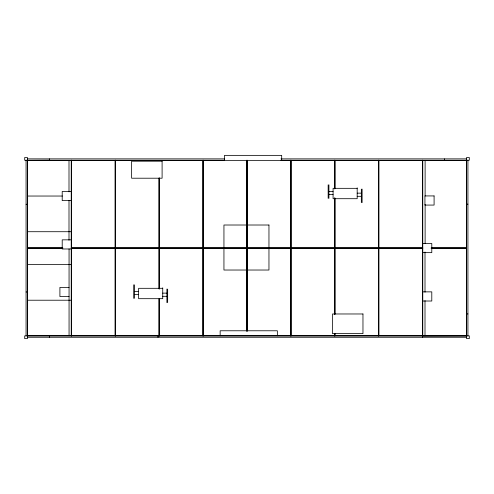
<?xml version="1.0" encoding="UTF-8"?>
<svg xmlns="http://www.w3.org/2000/svg" width="494" height="494" viewBox="0 0 494 494"><rect width="100%" height="100%" fill="white"/><g stroke="black" fill="none" stroke-linecap="round" stroke-linejoin="round"><path stroke-width="0.74" d="M466.441 160.365L466.558 204.158L467.929 204.158M27.442 160.365L49.4 160.247L49.4 158.877M422.642 335.895L466.558 335.778L27.442 335.778M27.442 158.877L224.616 158.877M280.963 158.877L466.558 158.877M224.659 160.247L24.7 160.247L24.7 157.506L27.442 157.506L27.442 338.637L24.7 338.637L24.7 335.895L469.3 335.895L469.3 338.637L466.558 338.637L466.558 157.506L469.3 157.506L469.3 160.247L280.963 160.247M26.071 160.365L466.558 160.365M357.181 188.331L333.086 188.331L333.086 198.705L357.181 198.705L357.181 187.825M328.918 191.388L333.086 191.388M71.358 191.468L62.207 191.468L62.207 200.613L71.358 200.613M357.181 193.154L361.342 193.154M328.918 194.556L333.086 194.556M27.442 196.038L62.361 196.038M357.181 196.316L361.342 196.316M26.071 204.275L27.442 204.275M27.442 231.717L71.469 231.717M71.358 239.837L62.207 239.837L62.207 248.982L71.358 248.982M422.642 243.499L431.793 243.499L431.793 252.644L422.642 252.644M27.442 247.957L62.812 247.957M71.241 247.957L422.759 247.957M431.188 247.957L466.558 247.957M27.442 248.068L62.812 248.068M71.241 248.068L422.759 248.068M431.188 248.068L466.558 248.068M27.442 248.186L62.812 248.186M71.241 248.186L422.759 248.186M431.188 248.186L466.558 248.186M27.442 264.537L71.469 264.537M69.061 287.409L59.91 287.409L59.91 296.554L69.061 296.554M162.73 288.311L138.635 288.311L138.635 298.685L162.73 298.685L162.73 287.811M134.467 291.367L138.635 291.367M422.642 291.868L431.793 291.868L431.793 301.013L422.642 301.013M26.071 291.979L27.442 291.979L27.559 335.895L27.559 160.247M162.73 293.133L166.892 293.133M134.467 294.535L138.635 294.535M162.73 296.301L166.892 296.301M27.559 300.216L71.469 300.216M466.558 313.937L467.929 313.937M27.442 337.266L466.558 337.266M467.929 160.247L467.929 335.895M466.441 160.247L466.441 335.895M444.6 158.877L444.6 160.247M425.112 160.365L425.112 196.038M425.112 204.393L425.112 243.53M425.001 251.983L425.001 292.213M425.001 300.562L425.001 335.778M422.759 160.247L422.759 335.895M422.642 160.247L422.642 337.266M422.531 160.247L422.531 335.895M378.849 160.247L378.849 335.895M378.731 160.247L378.731 335.895M378.62 160.247L378.62 335.895M362.108 189.103L362.108 202.608M361.342 189.103L361.342 202.608M334.938 160.247L334.938 188.794M334.938 198.014L334.938 314.264M334.938 333.475L334.938 335.895M334.821 160.247L334.821 188.794M334.821 198.014L334.821 314.264M334.821 333.475L334.821 335.895M334.71 160.247L334.71 188.794M334.71 198.014L334.71 314.264M334.71 333.475L334.71 335.895M328.918 184.849L328.918 198.347M328.158 184.849L328.158 198.347M291.028 160.247L291.028 335.895M290.91 160.247L290.91 335.895M290.799 160.247L290.799 335.895M281.685 160.365L281.685 155.363L224.486 155.363L224.486 160.365M277.356 335.778L277.356 330.776L220.151 330.776L220.151 335.778M247.117 160.247L247.117 331.165M247 160.247L247 331.165M246.883 160.247L246.883 331.165M203.201 160.247L203.201 335.895M203.09 160.247L203.09 335.895M202.972 160.247L202.972 335.895M167.651 289.083L167.651 302.587M166.892 289.083L166.892 302.587M159.29 178.038L159.29 288.91M159.29 298.895L159.29 335.895M159.179 178.038L159.179 288.91M159.179 298.895L159.179 335.895M159.062 178.038L159.062 288.91M159.062 298.895L159.062 335.895M158.018 335.895L158.018 337.266M134.467 284.828L134.467 298.333M133.707 284.828L133.707 298.333M115.38 160.247L115.38 335.895M115.269 160.247L115.269 335.895M115.151 160.247L115.151 335.895M71.469 160.247L71.469 335.895M71.358 160.247L71.358 335.895M71.241 160.247L71.241 335.895M69.061 248.951L69.061 335.778M68.999 160.365L68.999 191.863M68.999 200.317L68.999 240.275M49.4 335.895L49.4 337.266M26.071 160.247L26.071 335.895M162.1 161.198L131.632 161.198L131.632 178.211L162.1 178.211L162.1 161.198M434.09 195.927L424.939 195.927L424.939 205.072L434.09 205.072L434.09 195.927M268.958 225.011L223.943 225.011L223.943 270.027L268.958 270.027L268.958 225.011M362.966 313.974L332.499 313.974L332.499 333.629L362.966 333.629L362.966 313.974"/></g></svg>
